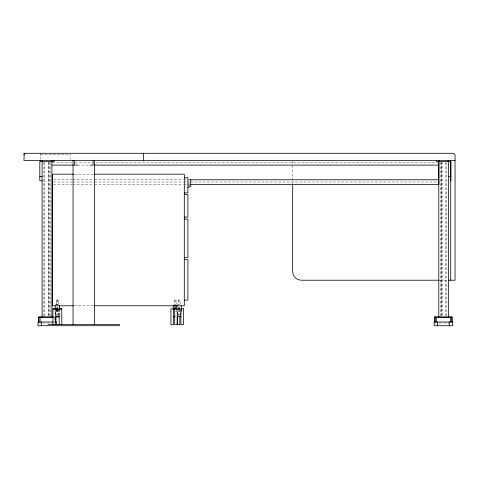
<?xml version="1.0" encoding="UTF-8"?>
<svg xmlns="http://www.w3.org/2000/svg" width="479" height="479" viewBox="0 0 479 479"><rect width="100%" height="100%" fill="white"/><g stroke="black" fill="none" stroke-linecap="round" stroke-linejoin="round"><path stroke-width="0.36" stroke-dasharray="2.4 1.8" d="M56.097 311.182L58.612 311.182M56.097 311.392L58.612 311.392M177.865 311.182L180.379 311.182M56.109 310.117L59.151 309.554L56.48 309.997M56.109 310.332L59.151 309.763L56.48 310.206M177.877 310.117L180.367 310.117M56.911 309.919L58.606 310.117M56.911 310.135L58.606 310.332M40.637 154.717L70.096 154.717M52.672 162.86L72.131 162.86M75.125 162.86L92.339 162.86M96.081 162.86L437.369 162.86M77.478 165.105L90.172 165.105M74.161 174.17L94.255 174.17M53.42 179.775L72.131 179.775M72.88 179.775L93.836 179.775M94.585 179.775L182.9 179.775M183.649 179.775L186.642 179.775M53.42 182.02L72.131 182.02M72.88 182.02L93.836 182.02M94.585 182.02L182.9 182.02M183.649 182.02L186.642 182.02M187.391 182.02L189.636 182.02M190.385 182.02L437.369 182.02M188.331 183.14L189.528 183.14M53.42 184.415L72.131 184.415M72.88 184.415L93.836 184.415M94.585 184.415L182.9 184.415M183.649 184.415L186.642 184.415M187.391 184.415L189.636 184.415M188.331 185.169L189.528 185.169M188.331 185.535L189.528 185.535M439.536 280.215L447.865 280.215M178.176 300.034L180.068 300.034L180.08 304.297M174.428 300.171L176.32 300.171L176.332 304.434M56.408 300.249L58.3 300.249M56.408 301.099L58.3 301.099M178.176 301.099L180.068 301.099M174.428 301.237L176.32 301.237M56.408 301.315L58.3 301.315M55.678 304.297L59.031 304.297M177.446 304.297L180.799 304.297M173.697 304.434L177.05 304.434M55.678 304.512L59.031 304.512M74.161 305.794L94.255 305.794M56.756 307.494L57.953 307.494M55.558 308.775L58.432 308.775M178.044 308.775L180.918 308.775M56.756 308.847L57.953 308.847M178.523 308.847L179.721 308.847M55.558 308.991L58.432 308.991M177.829 308.913L179.805 308.913L179.805 312.164M56.756 309.063L57.953 309.063M56.756 309.416L57.953 309.416M56.277 309.644L58.432 309.644M178.044 309.644L180.2 309.644M56.277 309.859L58.432 309.859M175.374 315.092L176.673 315.092M53.762 316.978L54.72 316.978M53.672 317.218L54.702 317.218M53.762 322.008L55.977 322.008M38.889 322.966L51.989 322.966M435.064 322.966L451.805 322.966M175.374 311.051L175.823 311.081M179.565 309.919L177.326 309.554L179.996 309.997M446.763 162.411L446.763 316.23M445.853 162.411L445.853 316.23M441.979 161.662L441.979 316.23L441.925 162.411M441.237 162.411L441.237 316.23M440.321 162.411L440.321 316.23M292.669 161.207L292.669 183.577M178.164 300.034L178.164 304.297M174.416 300.171L174.416 304.434M70.096 153.28L70.096 159.327M58.312 304.512L58.312 300.034L56.408 300.034L56.396 304.512M57.953 309.626L57.953 307.284L56.756 307.284L56.756 309.626M54.432 317.218L54.432 322.008M50.367 162.411L50.367 316.23M49.457 162.411L49.457 316.23M48.762 162.411L48.762 316.23M48.708 161.662L48.708 316.23M44.834 162.411L44.834 316.23M43.924 162.411L43.924 316.23M40.637 153.28L40.637 159.327M179.721 307.284L178.523 307.284L178.523 309.416L179.721 309.416L179.721 307.284"/><path stroke-width="0.72" d="M59.51 311.434L59.51 305.794M181.278 311.434L181.278 305.794M455.05 160.465L23.95 160.465L24.184 153.424A1.174 0.832 -90 0 1 24.483 153.28L453.607 153.28L455.05 154.945L455.05 280.215L448.5 280.215M23.95 154.945L24.166 154.418M180.918 313.086L180.427 314.206M58.474 314.583L59.151 313.086L59.151 324.666M24.902 153.567L25.393 153.28M187.894 187.283L190.726 186.571L190.726 179.715M51.924 165.105L73.628 165.105M77.478 165.105L74.49 165.105L74.49 160.465M90.172 165.105L93.16 165.105L93.16 160.465M94.585 165.105L438.866 165.105M73.413 174.17L52.576 174.17L52.576 305.794L73.413 305.794M94.255 174.17L184.301 174.17L184.301 305.794L94.255 305.794M39.805 176.631L42.122 176.631M448.566 176.631L450.883 176.631M184.301 177.733L187.894 177.733L187.894 192.917L184.301 192.917M188.888 179.775L438.866 179.775M42.122 180.822L39.805 180.822L39.805 161.662L54.091 161.662L54.091 160.465M190.385 184.415L438.866 184.415L438.914 160.465M184.301 194.54L187.894 194.54L187.894 217.077L184.301 217.077M184.301 219.101L187.894 219.101L187.894 257.576L184.301 257.576M184.301 259.6L187.894 259.6L187.894 300.099L184.301 300.099M438.95 280.215L301.339 280.215A8.67 8.67 0 0 1 292.669 271.545L292.669 184.319M173.697 305.5L177.05 305.5M176.895 305.931L173.218 305.931L173.218 309.452M59.103 306.003L59.51 306.003M55.558 308.775L52.924 308.775L52.924 324.666M59.151 308.775L61.785 308.775L61.785 324.666M52.924 308.991L55.558 308.991M59.151 308.991L61.785 308.991M177.17 308.913L170.943 308.913L170.943 324.684L173.578 324.684L173.578 308.913M56.426 314.954L58.282 314.954M178.194 314.954L180.05 314.954M55.558 316.661L59.151 316.661M177.326 316.661L180.918 316.661M55.558 316.876L59.151 316.876M173.578 316.799L175.015 316.799M53.163 316.978L38.536 316.978L38.571 322.008M55.624 316.978L55.977 316.978M434.71 316.978L452.152 316.978L452.116 322.008M38.889 317.218L53.163 317.218M55.217 317.218L55.624 317.218M435.064 317.218L451.805 317.218M53.067 322.008L38.021 322.008L38.021 325.72L119.744 325.72M55.217 322.008L56.54 322.008L56.54 324.235M47.906 324.522L119.744 324.522M143.556 153.514L143.466 153.424A1.174 0.832 -90 0 0 143.167 153.28A0.683 0.683 0 0 1 143.556 153.514L143.7 160.465M178.002 314.583L177.326 313.086M56.049 314.206L55.558 313.086M176.967 305.794L176.967 312.134M55.199 305.794L55.205 311.434M451.805 316.978L451.805 322.008M450.883 180.822L450.883 161.662L436.597 161.662L436.597 160.465M450.739 160.465L450.739 280.215M450.613 317.218L450.613 322.008M450.488 160.465L450.488 161.662M449.2 322.008L449.2 325.72M448.566 161.662L448.595 316.978M448.176 160.465L448.176 161.662M438.794 161.662L438.794 316.978M437.62 322.008L437.62 325.72M436.255 317.218L436.255 322.008M435.064 316.978L435.064 322.008M434.746 316.978L434.746 322.008M179.805 316.799L179.805 324.684L177.17 324.684L177.17 316.799M177.326 312.027L177.326 324.546L174.691 324.546L174.691 308.775M175.973 309.147L175.973 307.422L174.775 307.422L174.775 309.057M94.603 160.465L94.603 324.522M73.047 160.465L73.047 324.522M55.941 316.978L55.941 322.008M55.558 312.027L55.558 324.666M51.924 161.13L51.894 316.978M51.774 160.465L51.774 161.662M42.517 160.465L42.517 161.662M42.122 161.662L42.092 316.978M41.493 322.008L41.493 325.72M40.2 160.465L40.2 161.662M40.08 317.218L40.08 322.008M38.889 316.978L38.889 322.008M23.95 153.813A0.683 0.683 0 0 1 24.483 153.28M183.553 308.775L180.918 308.775L180.918 324.546L183.553 324.546L183.553 308.775M452.673 322.008L434.148 322.008L434.148 325.72L452.673 325.72L452.673 322.008"/></g></svg>
